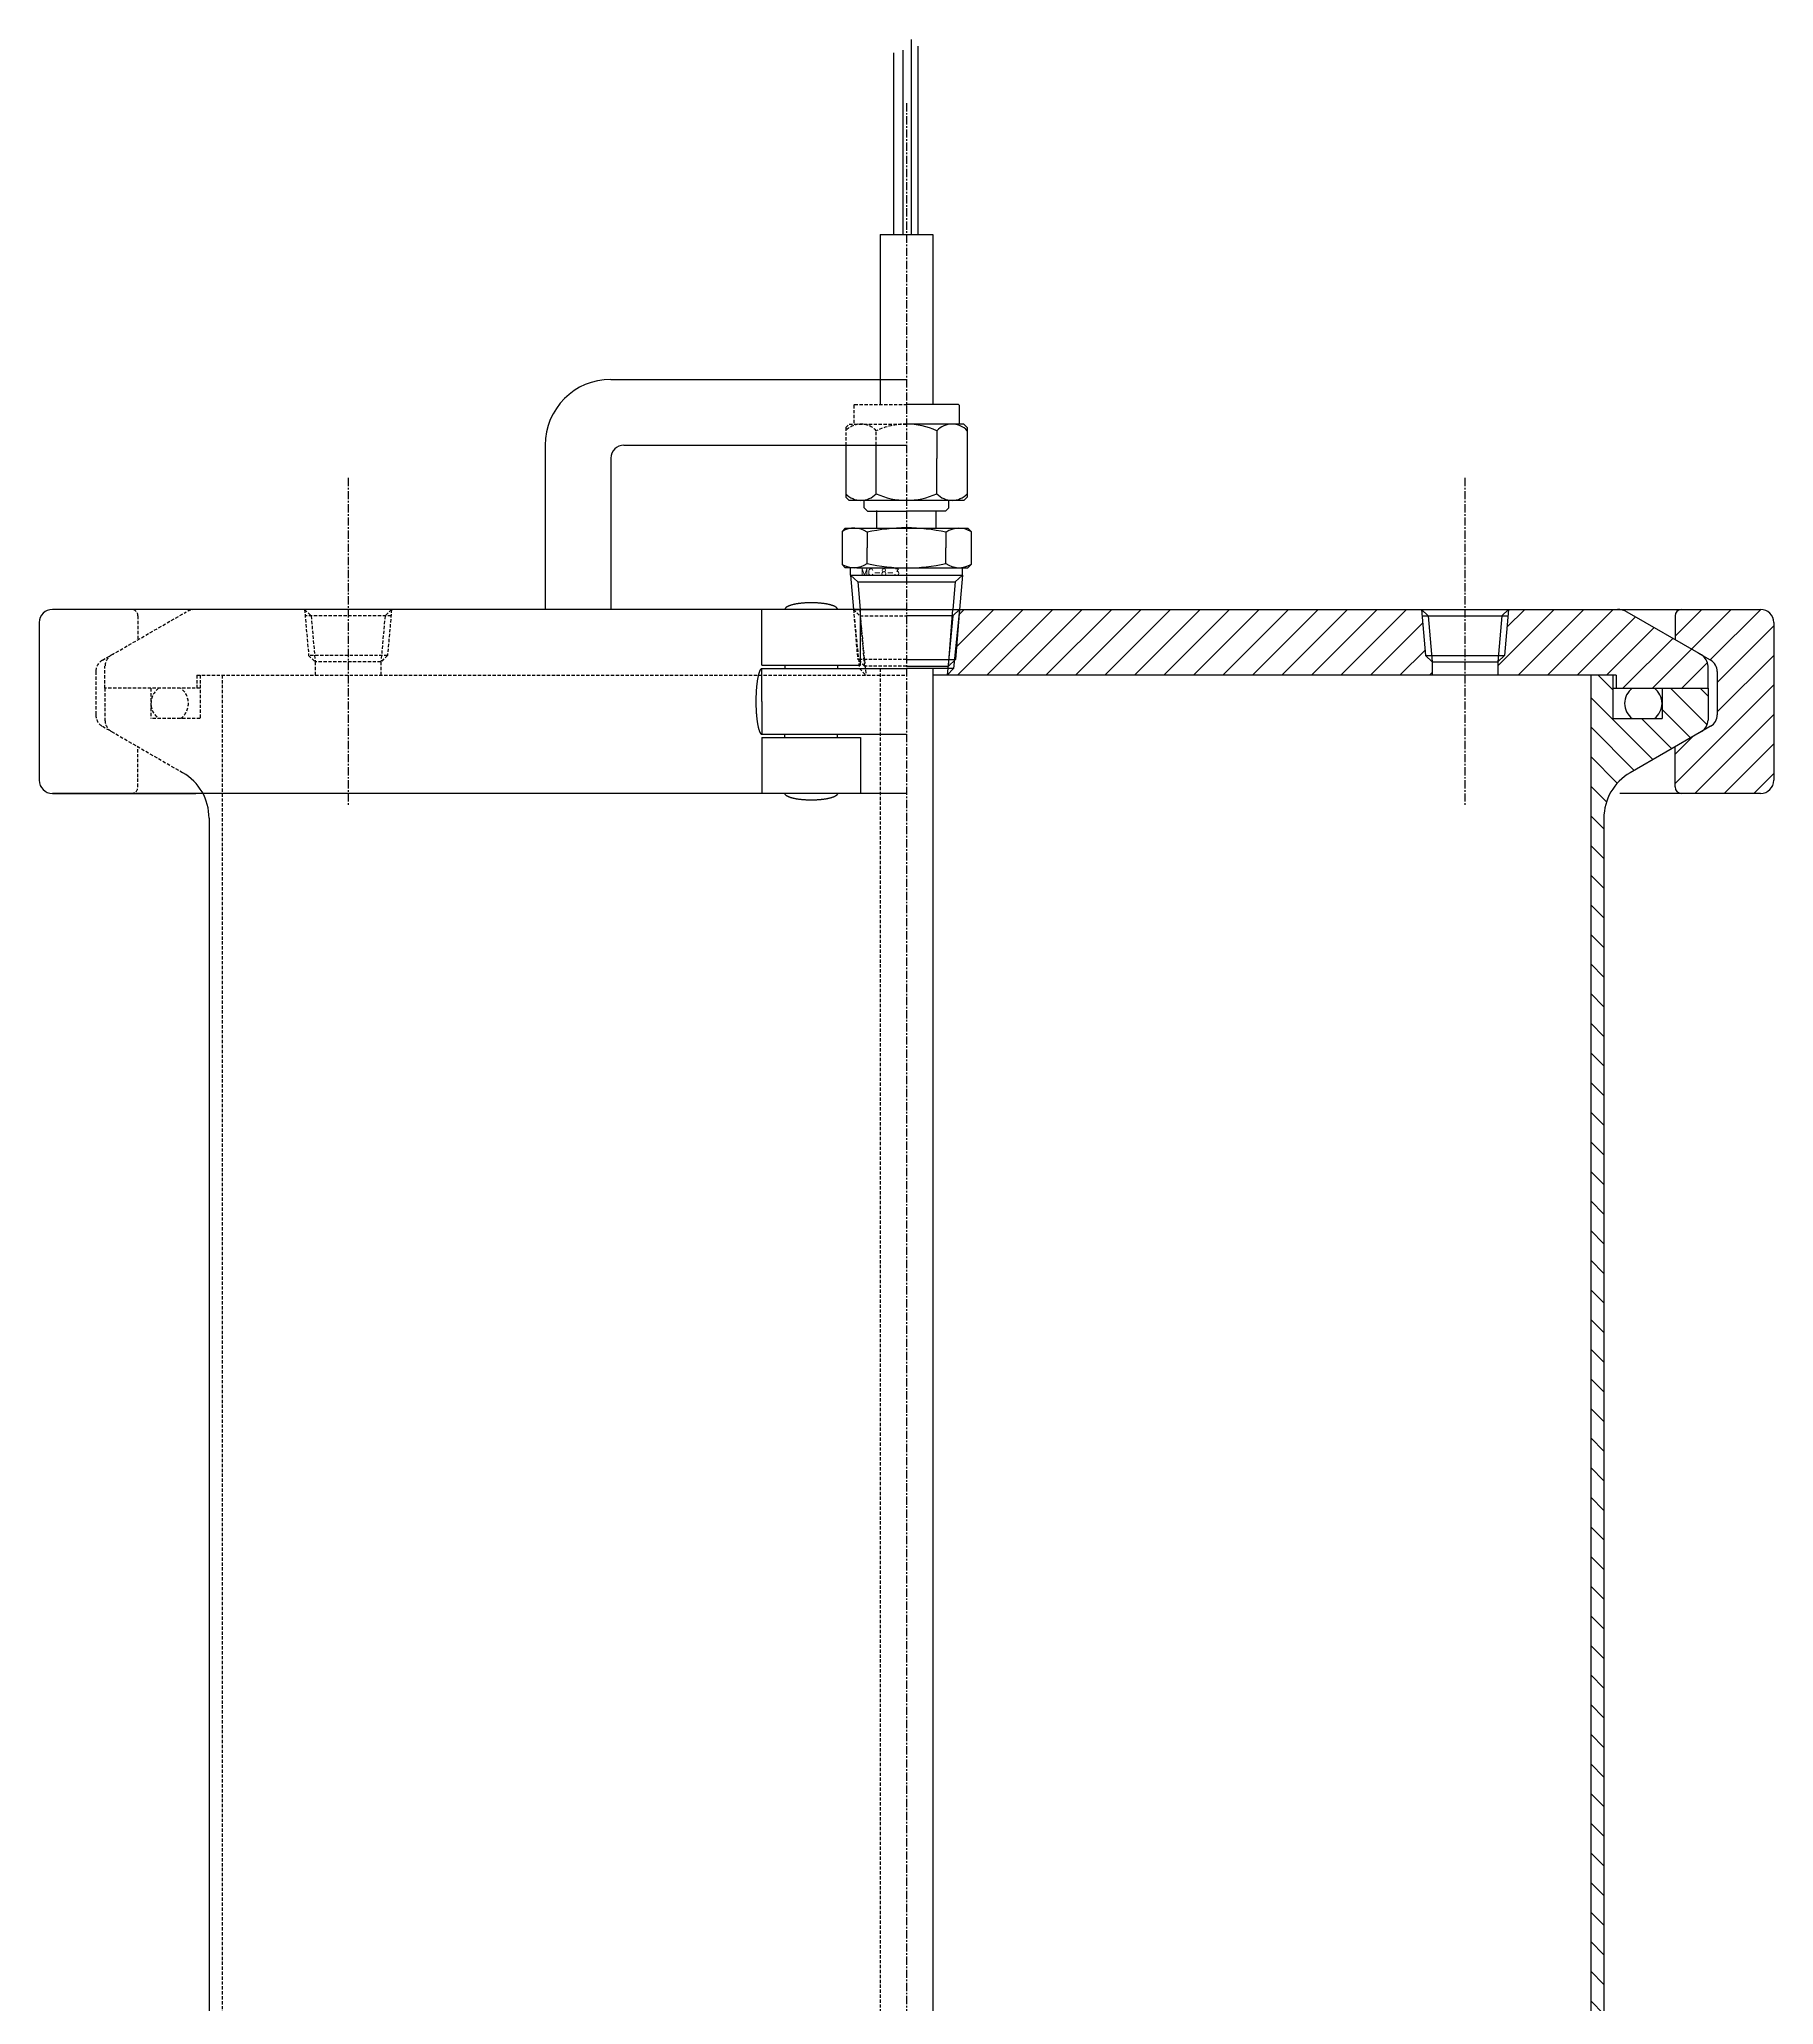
# Model space of a CAD drawing. Extents: x 248 to 570, y 18 to 1071.
# Drawn here: x 284.5 to 548.5, y 317.2 to 616.3 of the extents above; entities that cross this region are included whole.
import ezdxf

# ---------------------------------------------------------------- set-up
doc = ezdxf.new("R2010")
doc.units = 0
doc.linetypes.add('CENTER', pattern=[2, 1.25, -0.25, 0.25, -0.25])
doc.linetypes.add('DASHED', pattern=[0.75, 0.5, -0.25])
doc.layers.get('0').update_dxf_attribs({"linetype": 'CONTINUOUS'})
doc.layers.add('CENTER', color=1, linetype='CENTER')
doc.styles.get("Standard").update_dxf_attribs({"font": 'txt.shx', "bigfont": 'bigfont.shx'})

# ---------------------------------------------------------------- blocks, each defined once
blk = doc.blocks.new('*X4')
at = {"color": 0, "linetype": 'CONTINUOUS'}
for p, q in [((424, 523.74), (429.77, 529.52)), ((424.26, 519.52), (434.26, 529.52)), ((424.5, 528.73), (425.28, 529.52)), ((428.75, 519.52), (438.75, 529.52)), ((433.24, 519.52), (443.24, 529.52)), ((437.73, 519.52), (447.73, 529.52)), ((442.22, 519.52), (452.22, 529.52)), ((446.71, 519.52), (456.71, 529.52)), ((451.2, 519.52), (461.2, 529.52)), ((455.69, 519.52), (465.69, 529.52)), ((460.18, 519.52), (470.18, 529.52)), ((464.67, 519.52), (474.67, 529.52)), ((469.16, 519.52), (479.16, 529.52)), ((473.65, 519.52), (483.65, 529.52)), ((478.14, 519.52), (488.14, 529.52)), ((482.63, 519.52), (492.63, 529.52)), ((506.5, 520.93), (515.09, 529.52)), ((507.88, 526.81), (510.6, 529.52)), ((509.58, 519.52), (519.58, 529.52)), ((514.07, 519.52), (524.07, 529.52)), ((533.48, 525.46), (537.54, 529.52)), ((535.98, 523.47), (542.03, 529.52)), ((538.83, 521.83), (546.52, 529.52)), ((487.12, 519.52), (495.06, 527.45)), ((518.56, 519.52), (527.44, 528.4)), ((523.05, 519.52), (530.29, 526.76)), ((539.9, 518.41), (548.5, 527.01)), ((491.61, 519.52), (495.43, 523.33)), ((525.54, 517.52), (533.13, 525.11)), ((530.03, 517.52), (535.98, 523.47)), ((534.52, 517.52), (538.42, 521.42)), ((539.9, 513.92), (548.5, 522.52)), ((496.11, 519.52), (496.5, 519.91)), ((533.48, 503.01), (548.5, 518.03)), ((536.48, 501.52), (548.5, 513.54)), ((533.48, 507.5), (536.12, 510.14)), ((540.97, 501.52), (548.5, 509.05)), ((545.46, 501.52), (548.5, 504.56))]:
    blk.add_line(p, q, dxfattribs=at)
blk = doc.blocks.new('*X9')
at = {"color": 0, "linetype": 'CONTINUOUS'}
for p, q in [((524, 517.3), (521.79, 519.52)), ((538.37, 511.95), (532.8, 517.52)), ((538.5, 516.33), (537.31, 517.52)), ((530.12, 506.68), (520.65, 516.14)), ((527.26, 505.03), (520.65, 511.64)), ((532.98, 508.33), (528.39, 512.92)), ((535.83, 509.98), (531.5, 514.31)), ((524.69, 503.09), (520.65, 507.13)), ((523.05, 500.23), (520.65, 502.62)), ((522.65, 496.11), (520.65, 498.11)), ((522.65, 491.61), (520.65, 493.61)), ((522.65, 487.1), (520.65, 489.1)), ((522.65, 482.59), (520.65, 484.59)), ((522.65, 478.08), (520.65, 480.08)), ((522.65, 473.57), (520.65, 475.57)), ((522.65, 469.07), (520.65, 471.07)), ((522.65, 464.56), (520.65, 466.56)), ((522.65, 460.05), (520.65, 462.05)), ((522.65, 455.54), (520.65, 457.54)), ((522.65, 451.04), (520.65, 453.04)), ((522.65, 446.53), (520.65, 448.53)), ((522.65, 442.02), (520.65, 444.02)), ((522.65, 437.51), (520.65, 439.51)), ((522.65, 433), (520.65, 435)), ((522.65, 428.5), (520.65, 430.5)), ((522.65, 423.99), (520.65, 425.99)), ((522.65, 419.48), (520.65, 421.48)), ((522.65, 414.97), (520.65, 416.97)), ((522.65, 410.46), (520.65, 412.46)), ((522.65, 405.96), (520.65, 407.96)), ((522.65, 401.45), (520.65, 403.45)), ((522.65, 396.94), (520.65, 398.94)), ((522.65, 392.43), (520.65, 394.43)), ((522.65, 387.93), (520.65, 389.93)), ((522.65, 383.42), (520.65, 385.42)), ((522.65, 378.91), (520.65, 380.91)), ((522.65, 374.4), (520.65, 376.4)), ((522.65, 369.89), (520.65, 371.89)), ((522.65, 365.39), (520.65, 367.39)), ((522.65, 360.88), (520.65, 362.88)), ((522.65, 356.37), (520.65, 358.37)), ((522.65, 351.86), (520.65, 353.86)), ((522.65, 347.36), (520.65, 349.36)), ((522.65, 342.85), (520.65, 344.85)), ((522.65, 338.34), (520.65, 340.34)), ((522.65, 333.83), (520.65, 335.83)), ((522.65, 329.32), (520.65, 331.32)), ((522.65, 324.82), (520.65, 326.82)), ((522.65, 320.31), (520.65, 322.31)), ((522.65, 315.8), (520.65, 317.8)), ((522.65, 311.29), (520.65, 313.29)), ((522.65, 306.79), (520.65, 308.79)), ((522.65, 302.28), (520.65, 304.28)), ((522.65, 297.77), (520.65, 299.77)), ((522.65, 293.26), (520.65, 295.26)), ((522.65, 288.75), (520.65, 290.75)), ((522.65, 284.25), (520.65, 286.25)), ((522.65, 279.74), (520.65, 281.74)), ((522.65, 275.23), (520.65, 277.23)), ((522.65, 270.72), (520.65, 272.72)), ((522.65, 266.22), (520.65, 268.22)), ((522.65, 261.71), (520.65, 263.71)), ((522.65, 257.2), (520.65, 259.2)), ((522.65, 252.69), (520.65, 254.69)), ((522.65, 248.18), (520.65, 250.18)), ((522.65, 243.68), (520.65, 245.68)), ((522.65, 239.17), (520.65, 241.17)), ((522.62, 234.69), (520.65, 236.66)), ((522.05, 230.76), (520.21, 232.6)), ((520.91, 227.39), (519.16, 229.14)), ((519.34, 224.44), (517.66, 226.13)), ((517.41, 221.87), (515.78, 223.5)), ((512.5, 217.77), (510.98, 219.29)), ((515.13, 219.65), (513.55, 221.22)), ((506.5, 214.75), (505, 216.25)), ((509.54, 216.22), (508.05, 217.71)), ((500.3, 211.93), (498.78, 213.45)), ((503.42, 213.32), (501.91, 214.83)), ((490.68, 208.03), (489.12, 209.59)), ((493.93, 209.29), (492.39, 210.83)), ((497.14, 210.59), (495.6, 212.12)), ((484.04, 205.66), (482.46, 207.24)), ((487.38, 206.82), (485.81, 208.39)), ((473.72, 202.45), (472.1, 204.07)), ((477.21, 203.47), (475.6, 205.08)), ((480.65, 204.54), (479.06, 206.13)), ((459.24, 198.9), (457.54, 200.6)), ((462.94, 199.71), (461.26, 201.38)), ((466.59, 200.57), (464.93, 202.22)), ((470.18, 201.48), (468.54, 203.12)), ((439.79, 195.81), (437.97, 197.63)), ((443.81, 196.3), (442.02, 198.09)), ((447.76, 196.85), (446, 198.62)), ((451.65, 197.47), (449.91, 199.21)), ((455.47, 198.16), (453.76, 199.88)), ((427.35, 194.73), (425.93, 196.14)), ((431.53, 195.05), (429.65, 196.93)), ((435.7, 195.39), (433.85, 197.24)), ((425.2, 192.37), (423.86, 193.71)), ((425.15, 187.91), (423.5, 189.56)), ((425.15, 183.4), (423.5, 185.05)), ((425.15, 178.9), (423.5, 180.55)), ((424.97, 174.57), (423.5, 176.04)), ((424.5, 170.53), (423.5, 171.53)), ((424.04, 166.49), (423.5, 167.02))]:
    blk.add_line(p, q, dxfattribs=at)
blk = doc.blocks.new('*U10')
at = {"color": 7, "linetype": 'CONTINUOUS'}
blk.add_text('MC-8-3', height=1, dxfattribs=at).set_placement((409.59, 534.67))

msp = doc.modelspace()

# ---------------------------------------------------------------- linework, layer by layer
at = {"color": 7, "linetype": 'CONTINUOUS'}
for p, q in [((417.25, 586.55), (417.25, 616.26)), ((414.56, 586.55), (414.56, 614.19)), ((416.01, 586.55), (416.01, 614.61)), ((418.29, 586.55), (418.29, 615.23)), ((412.5, 586.55), (420.5, 586.55)), ((412.5, 586.55), (412.5, 560.71)), ((420.5, 586.55), (420.5, 560.71)), ((371.5, 564.52), (416.5, 564.52)), ((424.4, 560.71), (416.5, 560.71)), ((424.5, 560.61), (424.4, 560.71)), ((424.5, 560.61), (424.5, 557.71)), ((425.24, 557.71), (416.5, 557.71)), ((421.12, 556.7), (421.12, 552.46)), ((425.74, 557.21), (425.24, 557.71)), ((425.74, 557.21), (425.74, 546.61)), ((361.5, 554.52), (361.5, 529.52)), ((373.5, 554.52), (416.5, 554.52)), ((407.26, 554.52), (407.26, 546.61)), ((411.88, 547.12), (411.88, 554.52)), ((371.5, 552.52), (371.5, 529.52)), ((421.12, 547.12), (421.12, 552.46)), ((407.76, 546.11), (407.26, 546.61)), ((425.24, 546.11), (407.76, 546.11)), ((410.07, 544.99), (410.07, 546.11)), ((410.57, 544.49), (410.07, 544.99)), ((410.57, 544.49), (416.5, 544.49)), ((412, 541.92), (412, 544.59)), ((422.43, 544.49), (416.5, 544.49)), ((421, 541.92), (421, 544.59)), ((422.43, 544.49), (422.93, 544.99)), ((422.93, 544.99), (422.93, 546.11)), ((425.24, 546.11), (425.74, 546.61)), ((406.69, 541.37), (407.19, 541.87)), ((406.69, 541.37), (406.69, 536.37)), ((407.19, 541.87), (425.82, 541.87)), ((425.82, 541.87), (426.32, 541.37)), ((426.32, 541.37), (426.32, 536.37)), ((410.5, 541.25), (410.5, 538.87)), ((410.5, 536.5), (410.5, 538.87)), ((422.5, 541.25), (422.5, 538.87)), ((422.5, 541.25), (422.5, 538.87)), ((422.5, 536.5), (422.5, 538.87)), ((406.69, 536.37), (407.19, 535.87)), ((409.5, 535.87), (407.19, 535.87)), ((408, 534.72), (408, 535.91)), ((408.92, 535.87), (424.08, 535.87)), ((409.5, 535.87), (425, 535.87)), ((425, 534.72), (425, 535.87)), ((425, 535.87), (425.82, 535.87)), ((425.82, 535.87), (426.32, 536.37)), ((426.32, 536.37), (426.32, 536.37)), ((408, 534.72), (408.43, 529.52)), ((408, 534.72), (425, 534.72)), ((408, 534.72), (409.08, 533.72)), ((409.08, 533.72), (409.43, 529.52)), ((409.08, 533.72), (423.92, 533.72)), ((423.92, 533.72), (423.57, 529.52)), ((425, 534.72), (423.92, 533.72)), ((425, 534.72), (424.57, 529.52)), ((298, 529.52), (286.5, 529.52)), ((416.5, 529.52), (286.5, 529.52)), ((309.16, 529.52), (298, 529.52)), ((394.5, 521.02), (394.5, 529.52)), ((408.43, 529.52), (424.57, 529.52)), ((409.5, 521.02), (409.5, 529.52)), ((416.5, 529.52), (546.5, 529.52)), ((422.87, 520.91), (423.57, 529.52)), ((424.57, 529.52), (423.57, 528.52)), ((424.57, 529.52), (423.67, 520.52)), ((424.57, 529.52), (423.95, 521.91)), ((494.88, 529.52), (495.88, 528.52)), ((494.88, 529.52), (508.13, 529.52)), ((494.88, 529.52), (495.5, 522.52)), ((508.13, 529.52), (507.13, 528.52)), ((508.13, 529.52), (507.5, 522.52)), ((523.84, 529.52), (535, 529.52)), ((535, 529.52), (546.5, 529.52)), ((284.5, 527.52), (284.5, 503.52)), ((423.57, 528.52), (416.5, 528.52)), ((423.57, 528.52), (422.67, 519.52)), ((494.96, 528.52), (508.04, 528.52)), ((495.88, 528.52), (496.5, 521.52)), ((507.13, 528.52), (506.5, 521.52)), ((537.5, 522.59), (526.21, 529.11)), ((533.48, 528.52), (533.48, 524.91)), ((548.5, 527.52), (548.5, 503.52)), ((394.5, 521.02), (409.5, 521.02)), ((394.5, 515.52), (394.5, 520.52)), ((394.5, 520.52), (416.5, 520.52)), ((398, 521.02), (398, 520.52)), ((406, 521.02), (406, 520.52)), ((416.5, 521.91), (423.95, 521.91)), ((416.5, 520.91), (422.87, 520.91)), ((423.67, 520.52), (416.5, 520.52)), ((420.5, 520.52), (420.5, 247.55)), ((423.67, 520.52), (422.67, 519.52)), ((422.87, 520.91), (423.95, 521.91)), ((495.5, 522.52), (496.5, 521.52)), ((495.5, 522.52), (507.5, 522.52)), ((496.5, 521.52), (496.5, 519.52)), ((496.5, 521.52), (506.5, 521.52)), ((507.5, 522.52), (506.5, 521.52)), ((506.5, 521.52), (506.5, 519.52)), ((538.9, 521.79), (537, 522.88)), ((538.5, 517.52), (538.5, 520.86)), ((524.5, 519.52), (420.5, 519.52)), ((520.65, 519.52), (520.65, 236.88)), ((524, 519.52), (524, 512.92)), ((524, 517.52), (538.5, 517.52)), ((524.5, 519.52), (524.5, 517.52)), ((531.5, 517.52), (531.5, 512.92)), ((538.5, 517.52), (538.5, 512.67)), ((539.9, 520.05), (539.9, 513.48)), ((394.5, 515.52), (394.5, 510.52)), ((524, 512.92), (531.5, 512.92)), ((538.9, 511.75), (537, 510.65)), ((394.5, 510.52), (416.5, 510.52)), ((394.5, 510.02), (409.5, 510.02)), ((394.5, 510.02), (394.5, 501.52)), ((398, 510.02), (398, 510.52)), ((406, 510.02), (406, 510.52)), ((409.5, 510.02), (409.5, 501.52)), ((537.5, 510.94), (526.65, 504.67)), ((533.48, 502.52), (533.48, 508.62)), ((286.5, 501.52), (298, 501.52)), ((416.5, 501.52), (286.5, 501.52)), ((298, 501.52), (308.35, 501.52)), ((535, 501.52), (525.09, 501.52)), ((546.5, 501.52), (535, 501.52)), ((310.35, 497.75), (310.35, 260.81)), ((522.65, 497.75), (522.65, 235.77))]:
    msp.add_line(p, q, dxfattribs=at)
at = {"color": 3, "linetype": 'DASHED'}
for p, q in [((408.5, 560.61), (408.6, 560.71)), ((408.5, 560.61), (408.5, 557.71)), ((408.6, 560.71), (416.5, 560.71)), ((407.26, 557.21), (407.76, 557.71)), ((407.26, 557.21), (407.26, 554.52)), ((407.76, 557.71), (416.5, 557.71)), ((411.88, 554.52), (411.88, 556.7)), ((324.88, 529.52), (325.88, 528.52)), ((324.88, 529.52), (325.5, 522.52)), ((338.13, 529.52), (337.13, 528.52)), ((338.13, 529.52), (337.5, 522.52)), ((408.43, 529.52), (409.43, 528.52)), ((408.43, 529.52), (409.33, 520.52)), ((408.43, 529.52), (409.05, 521.91)), ((410.13, 520.91), (409.43, 529.52)), ((295.5, 522.59), (306.8, 529.11)), ((299.52, 528.52), (299.52, 524.91)), ((338.04, 528.52), (324.96, 528.52)), ((325.88, 528.52), (326.5, 521.52)), ((337.13, 528.52), (336.5, 521.52)), ((409.43, 528.52), (416.5, 528.52)), ((409.43, 528.52), (410.33, 519.52)), ((294.1, 521.79), (296, 522.88)), ((294.5, 517.52), (294.5, 520.86)), ((337.5, 522.52), (325.5, 522.52)), ((325.5, 522.52), (326.5, 521.52)), ((336.5, 521.52), (326.5, 521.52)), ((326.5, 521.52), (326.5, 519.52)), ((337.5, 522.52), (336.5, 521.52)), ((336.5, 521.52), (336.5, 519.52)), ((416.5, 521.91), (409.05, 521.91)), ((410.13, 520.91), (409.05, 521.91)), ((409.33, 520.52), (416.5, 520.52)), ((409.33, 520.52), (410.33, 519.52)), ((416.5, 520.91), (410.13, 520.91)), ((412.5, 520.52), (412.5, 247.55)), ((293.1, 520.05), (293.1, 513.48)), ((309, 517.52), (294.5, 517.52)), ((294.5, 517.52), (294.5, 512.67)), ((301.5, 517.52), (301.5, 512.92)), ((308.5, 519.52), (308.5, 517.52)), ((308.5, 519.52), (416.5, 519.52)), ((309, 519.52), (309, 512.92)), ((312.35, 519.52), (312.35, 236.88)), ((294.1, 511.75), (296, 510.65)), ((309, 512.92), (301.5, 512.92)), ((295.5, 510.94), (306.35, 504.67)), ((299.52, 502.52), (299.52, 508.62))]:
    msp.add_line(p, q, dxfattribs=at)
at = {"color": 7, "linetype": 'CONTINUOUS'}
for points in [[(406, 529.52, 0), (406, 529.54, 0), (406, 529.57, 0), (405.99, 529.59, 0), (405.98, 529.62, 0), (405.97, 529.64, 0), (405.96, 529.66, 0), (405.94, 529.69, 0), (405.92, 529.71, 0), (405.9, 529.74, 0), (405.88, 529.76, 0), (405.86, 529.79, 0), (405.83, 529.81, 0), (405.8, 529.84, 0), (405.77, 529.86, 0), (405.73, 529.88, 0), (405.7, 529.9, 0), (405.66, 529.93, 0), (405.62, 529.95, 0), (405.57, 529.97, 0), (405.53, 529.99, 0), (405.48, 530.02, 0), (405.43, 530.04, 0), (405.38, 530.06, 0), (405.33, 530.08, 0), (405.27, 530.1, 0), (405.21, 530.12, 0), (405.15, 530.14, 0), (405.09, 530.16, 0), (405.03, 530.18, 0), (404.96, 530.2, 0), (404.9, 530.22, 0), (404.83, 530.23, 0), (404.76, 530.25, 0), (404.69, 530.27, 0), (404.61, 530.28, 0), (404.54, 530.3, 0), (404.46, 530.32, 0), (404.38, 530.33, 0), (404.3, 530.35, 0), (404.22, 530.36, 0), (404.14, 530.37, 0), (404.06, 530.39, 0), (403.97, 530.4, 0), (403.89, 530.41, 0), (403.8, 530.42, 0), (403.71, 530.43, 0), (403.62, 530.44, 0), (403.53, 530.45, 0), (403.44, 530.46, 0), (403.35, 530.47, 0), (403.26, 530.48, 0), (403.16, 530.49, 0), (403.07, 530.49, 0), (402.97, 530.5, 0), (402.88, 530.51, 0), (402.78, 530.51, 0), (402.69, 530.51, 0), (402.59, 530.52, 0), (402.49, 530.52, 0), (402.39, 530.52, 0), (402.29, 530.53, 0), (402.2, 530.53, 0), (402.1, 530.53, 0), (402, 530.53, 0), (401.9, 530.53, 0), (401.81, 530.53, 0), (401.71, 530.53, 0), (401.61, 530.52, 0), (401.51, 530.52, 0), (401.41, 530.52, 0), (401.32, 530.51, 0), (401.22, 530.51, 0), (401.12, 530.51, 0), (401.03, 530.5, 0), (400.93, 530.49, 0), (400.84, 530.49, 0), (400.75, 530.48, 0), (400.65, 530.47, 0), (400.56, 530.46, 0), (400.47, 530.45, 0), (400.38, 530.44, 0), (400.29, 530.43, 0), (400.2, 530.42, 0), (400.11, 530.41, 0), (400.03, 530.4, 0), (399.94, 530.39, 0), (399.86, 530.37, 0), (399.78, 530.36, 0), (399.7, 530.35, 0), (399.62, 530.33, 0), (399.54, 530.32, 0), (399.46, 530.3, 0), (399.39, 530.28, 0), (399.31, 530.27, 0), (399.24, 530.25, 0), (399.17, 530.23, 0), (399.1, 530.22, 0), (399.04, 530.2, 0), (398.97, 530.18, 0), (398.91, 530.16, 0), (398.85, 530.14, 0), (398.79, 530.12, 0), (398.73, 530.1, 0), (398.68, 530.08, 0), (398.62, 530.06, 0), (398.57, 530.04, 0), (398.52, 530.02, 0), (398.47, 529.99, 0), (398.43, 529.97, 0), (398.38, 529.95, 0), (398.34, 529.93, 0), (398.31, 529.9, 0), (398.27, 529.88, 0), (398.24, 529.86, 0), (398.2, 529.84, 0), (398.17, 529.81, 0), (398.15, 529.79, 0), (398.12, 529.76, 0), (398.1, 529.74, 0), (398.08, 529.71, 0), (398.06, 529.69, 0), (398.04, 529.66, 0), (398.03, 529.64, 0), (398.02, 529.62, 0), (398.01, 529.59, 0), (398.01, 529.57, 0), (398, 529.54, 0), (398, 529.52, 0)], [(394.5, 520.52, 0), (394.48, 520.51, 0), (394.46, 520.51, 0), (394.43, 520.5, 0), (394.41, 520.49, 0), (394.39, 520.48, 0), (394.37, 520.46, 0), (394.34, 520.44, 0), (394.32, 520.42, 0), (394.3, 520.39, 0), (394.28, 520.37, 0), (394.25, 520.34, 0), (394.23, 520.3, 0), (394.21, 520.26, 0), (394.19, 520.22, 0), (394.17, 520.18, 0), (394.15, 520.14, 0), (394.13, 520.09, 0), (394.11, 520.04, 0), (394.09, 519.98, 0), (394.07, 519.93, 0), (394.05, 519.87, 0), (394.03, 519.8, 0), (394.01, 519.74, 0), (393.99, 519.67, 0), (393.97, 519.6, 0), (393.95, 519.53, 0), (393.93, 519.46, 0), (393.92, 519.38, 0), (393.9, 519.3, 0), (393.88, 519.22, 0), (393.87, 519.14, 0), (393.85, 519.05, 0), (393.83, 518.96, 0), (393.82, 518.87, 0), (393.8, 518.78, 0), (393.79, 518.69, 0), (393.77, 518.59, 0), (393.76, 518.49, 0), (393.75, 518.4, 0), (393.73, 518.29, 0), (393.72, 518.19, 0), (393.71, 518.09, 0), (393.7, 517.98, 0), (393.69, 517.87, 0), (393.68, 517.76, 0), (393.67, 517.65, 0), (393.66, 517.54, 0), (393.65, 517.43, 0), (393.64, 517.32, 0), (393.63, 517.2, 0), (393.62, 517.09, 0), (393.62, 516.97, 0), (393.61, 516.85, 0), (393.61, 516.73, 0), (393.6, 516.61, 0), (393.6, 516.49, 0), (393.59, 516.37, 0), (393.59, 516.25, 0), (393.59, 516.13, 0), (393.58, 516.01, 0), (393.58, 515.88, 0), (393.58, 515.76, 0), (393.58, 515.64, 0), (393.58, 515.52, 0), (393.58, 515.39, 0), (393.58, 515.27, 0), (393.58, 515.15, 0), (393.58, 515.03, 0), (393.59, 514.9, 0), (393.59, 514.78, 0), (393.59, 514.66, 0), (393.6, 514.54, 0), (393.6, 514.42, 0), (393.61, 514.3, 0), (393.61, 514.18, 0), (393.62, 514.07, 0), (393.62, 513.95, 0), (393.63, 513.83, 0), (393.64, 513.72, 0), (393.65, 513.6, 0), (393.66, 513.49, 0), (393.67, 513.38, 0), (393.68, 513.27, 0), (393.69, 513.16, 0), (393.7, 513.05, 0), (393.71, 512.95, 0), (393.72, 512.84, 0), (393.73, 512.74, 0), (393.75, 512.64, 0), (393.76, 512.54, 0), (393.77, 512.44, 0), (393.79, 512.35, 0), (393.8, 512.25, 0), (393.82, 512.16, 0), (393.83, 512.07, 0), (393.85, 511.98, 0), (393.87, 511.89, 0), (393.88, 511.81, 0), (393.9, 511.73, 0), (393.92, 511.65, 0), (393.93, 511.57, 0), (393.95, 511.5, 0), (393.97, 511.43, 0), (393.99, 511.36, 0), (394.01, 511.29, 0), (394.03, 511.23, 0), (394.05, 511.17, 0), (394.07, 511.11, 0), (394.09, 511.05, 0), (394.11, 511, 0), (394.13, 510.94, 0), (394.15, 510.9, 0), (394.17, 510.85, 0), (394.19, 510.81, 0), (394.21, 510.77, 0), (394.23, 510.73, 0), (394.25, 510.7, 0), (394.28, 510.67, 0), (394.3, 510.64, 0), (394.32, 510.61, 0), (394.34, 510.59, 0), (394.37, 510.57, 0), (394.39, 510.55, 0), (394.41, 510.54, 0), (394.43, 510.53, 0), (394.46, 510.52, 0), (394.48, 510.52, 0), (394.5, 510.52, 0)], [(406, 501.52, 0), (406, 501.49, 0), (406, 501.47, 0), (405.99, 501.44, 0), (405.98, 501.42, 0), (405.97, 501.39, 0), (405.96, 501.37, 0), (405.94, 501.34, 0), (405.92, 501.32, 0), (405.9, 501.29, 0), (405.88, 501.27, 0), (405.86, 501.25, 0), (405.83, 501.22, 0), (405.8, 501.2, 0), (405.77, 501.18, 0), (405.73, 501.15, 0), (405.7, 501.13, 0), (405.66, 501.11, 0), (405.62, 501.08, 0), (405.57, 501.06, 0), (405.53, 501.04, 0), (405.48, 501.02, 0), (405.43, 500.99, 0), (405.38, 500.97, 0), (405.33, 500.95, 0), (405.27, 500.93, 0), (405.21, 500.91, 0), (405.15, 500.89, 0), (405.09, 500.87, 0), (405.03, 500.85, 0), (404.96, 500.84, 0), (404.9, 500.82, 0), (404.83, 500.8, 0), (404.76, 500.78, 0), (404.69, 500.76, 0), (404.61, 500.75, 0), (404.54, 500.73, 0), (404.46, 500.72, 0), (404.38, 500.7, 0), (404.3, 500.69, 0), (404.22, 500.67, 0), (404.14, 500.66, 0), (404.06, 500.65, 0), (403.97, 500.63, 0), (403.89, 500.62, 0), (403.8, 500.61, 0), (403.71, 500.6, 0), (403.62, 500.59, 0), (403.53, 500.58, 0), (403.44, 500.57, 0), (403.35, 500.56, 0), (403.26, 500.55, 0), (403.16, 500.55, 0), (403.07, 500.54, 0), (402.97, 500.53, 0), (402.88, 500.53, 0), (402.78, 500.52, 0), (402.69, 500.52, 0), (402.59, 500.51, 0), (402.49, 500.51, 0), (402.39, 500.51, 0), (402.29, 500.5, 0), (402.2, 500.5, 0), (402.1, 500.5, 0), (402, 500.5, 0), (401.9, 500.5, 0), (401.81, 500.5, 0), (401.71, 500.5, 0), (401.61, 500.51, 0), (401.51, 500.51, 0), (401.41, 500.51, 0), (401.32, 500.52, 0), (401.22, 500.52, 0), (401.12, 500.53, 0), (401.03, 500.53, 0), (400.93, 500.54, 0), (400.84, 500.55, 0), (400.75, 500.55, 0), (400.65, 500.56, 0), (400.56, 500.57, 0), (400.47, 500.58, 0), (400.38, 500.59, 0), (400.29, 500.6, 0), (400.2, 500.61, 0), (400.11, 500.62, 0), (400.03, 500.63, 0), (399.94, 500.65, 0), (399.86, 500.66, 0), (399.78, 500.67, 0), (399.7, 500.69, 0), (399.62, 500.7, 0), (399.54, 500.72, 0), (399.46, 500.73, 0), (399.39, 500.75, 0), (399.31, 500.76, 0), (399.24, 500.78, 0), (399.17, 500.8, 0), (399.1, 500.82, 0), (399.04, 500.84, 0), (398.97, 500.85, 0), (398.91, 500.87, 0), (398.85, 500.89, 0), (398.79, 500.91, 0), (398.73, 500.93, 0), (398.68, 500.95, 0), (398.62, 500.97, 0), (398.57, 500.99, 0), (398.52, 501.02, 0), (398.47, 501.04, 0), (398.43, 501.06, 0), (398.38, 501.08, 0), (398.34, 501.11, 0), (398.31, 501.13, 0), (398.27, 501.15, 0), (398.24, 501.18, 0), (398.2, 501.2, 0), (398.17, 501.22, 0), (398.15, 501.25, 0), (398.12, 501.27, 0), (398.1, 501.29, 0), (398.08, 501.32, 0), (398.06, 501.34, 0), (398.04, 501.37, 0), (398.03, 501.39, 0), (398.02, 501.42, 0), (398.01, 501.44, 0), (398.01, 501.47, 0), (398, 501.49, 0), (398, 501.52, 0)]]:
    msp.add_polyline3d(points, dxfattribs=at)
for centre, radius, start, end in [((371.5, 554.52), 10, 90, 180), ((416.5, 546.65), 11.07, 65.3297, 90), ((423.43, 554.57), 3.15, 42.754, 137.246), ((373.5, 552.52), 2, 90, 180), ((409.57, 549.26), 3.15, 222.754, 317.246), ((416.5, 557.18), 11.07, 245.3297, 294.6703), ((423.43, 549.26), 3.15, 222.754, 317.246), ((408.5, 538.36), 3.52, 55.2541, 121.0019), ((416.5, 514.63), 27.29, 77.2978, 102.7022), ((424.5, 538.36), 3.51, 58.9559, 124.788), ((408.5, 539.39), 3.52, 238.9981, 304.7459), ((416.5, 563.11), 27.28, 257.2963, 282.7037), ((424.5, 539.38), 3.51, 235.212, 301.0441), ((286.5, 527.52), 2, 90, 180), ((524.71, 526.52), 3, 60, 90), ((534.48, 528.52), 1, 90, 180), ((546.5, 527.52), 2, 0, 90), ((536.5, 520.86), 2, 360, 60), ((537.9, 520.05), 2, 0, 60), ((528.65, 515.22), 2.85, 126.1944, 233.8056), ((528.65, 515.22), 2.85, 306.1944, 53.8056), ((536.5, 512.67), 2, 300, 0), ((537.9, 513.48), 2, 300, 0), ((286.5, 503.52), 2, 180, 270), ((302.35, 497.75), 8, 0, 60), ((530.65, 497.75), 8, 120, 180), ((534.48, 502.52), 1, 180, 270), ((546.5, 503.52), 2, 270, 0)]:
    msp.add_arc(centre, radius, start, end, dxfattribs=at)
at = {"color": 3, "linetype": 'DASHED'}
for centre, radius, start, end in [((409.57, 554.57), 3.15, 42.754, 137.246), ((416.5, 546.65), 11.07, 90, 114.6703), ((298.52, 528.52), 1, 0, 90), ((308.3, 526.52), 3, 90, 120), ((295.1, 520.05), 2, 120, 180), ((296.5, 520.86), 2, 120, 180), ((304.35, 515.22), 2.85, 126.1944, 233.8056), ((304.35, 515.22), 2.85, 306.1944, 53.8056), ((295.1, 513.48), 2, 180, 240), ((296.5, 512.67), 2, 180, 240), ((298.52, 502.52), 1, 270, 0)]:
    msp.add_arc(centre, radius, start, end, dxfattribs=at)
at = {"layer": 'CENTER', "color": 1, "linetype": 'CENTER'}
for p, q in [((416.5, 606.55), (416.5, 89.52)), ((331.5, 549.52), (331.5, 499.52)), ((501.5, 549.52), (501.5, 499.52))]:
    msp.add_line(p, q, dxfattribs=at)

# ---------------------------------------------------------------- block references
at = {"color": 7, "linetype": 'CONTINUOUS'}
for name in ['*U10', '*X4', '*X9']:
    msp.add_blockref(name, (0, 0), dxfattribs=at)

doc.saveas('drawing.dxf')
